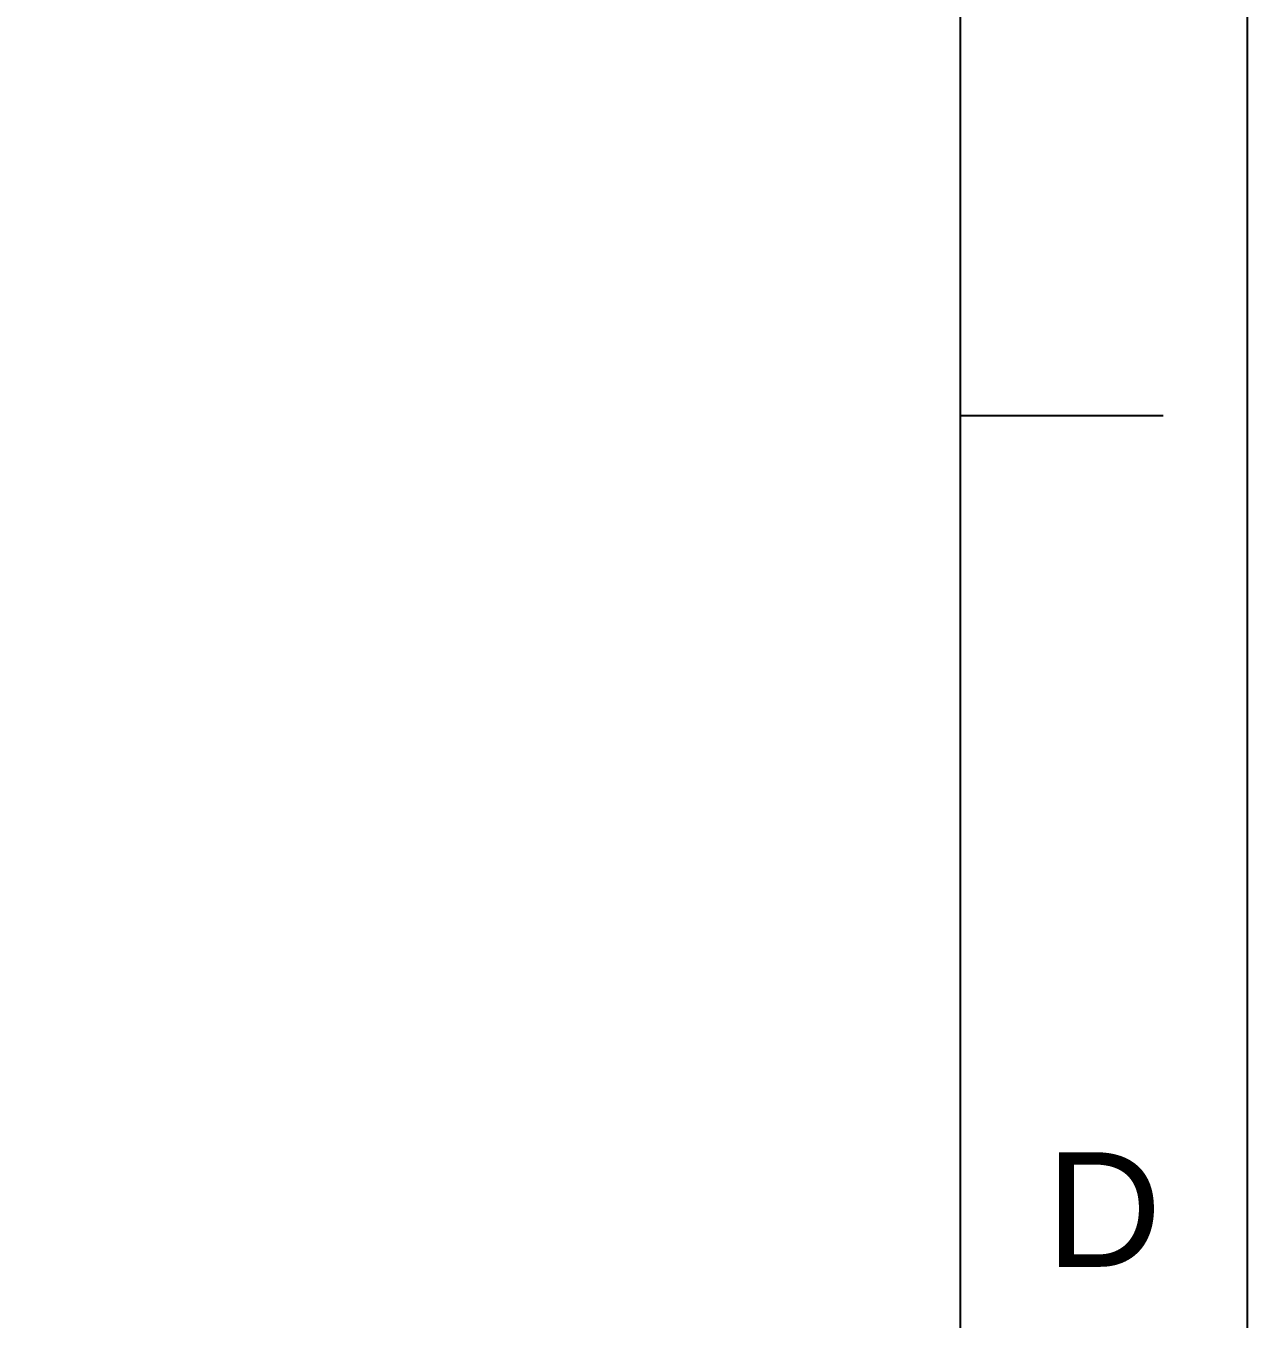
# Model space of a CAD drawing. Header units: millimetres. Extents: x 645 to 1239, y -1145 to -725.
# Drawn here: x 1178.4 to 1238.7, y -1018.3 to -954.5 of the extents above; entities that cross this region are included whole.
import ezdxf

# ---------------------------------------------------------------- set-up
doc = ezdxf.new("R2010")
doc.units = ezdxf.units.MM
doc.header["$LTSCALE"] = 0.1
doc.styles.get("Standard").update_dxf_attribs({"font": 'arial.ttf'})

msp = doc.modelspace()

# ---------------------------------------------------------------- linework, layer by layer
for p, q in [((1224.518, -1130.378), (1224.518, -738.661)), ((1224.518, -973.691), (1234.518, -973.691))]:
    msp.add_line(p, q)
msp.add_lwpolyline([(644.72, -724.52), (1238.659, -724.52), (1238.659, -1144.52), (644.72, -1144.52)], close=True)
msp.add_point((1224.518, -973.691))

# ---------------------------------------------------------------- texts
at = {"insert": (1231.589, -1012.863), "char_height": 5.657, "attachment_point": 5}
msp.add_mtext_dynamic_manual_height_columns('D', width=10, gutter_width=12.5, heights=[0], dxfattribs=at)

doc.saveas('drawing.dxf')
